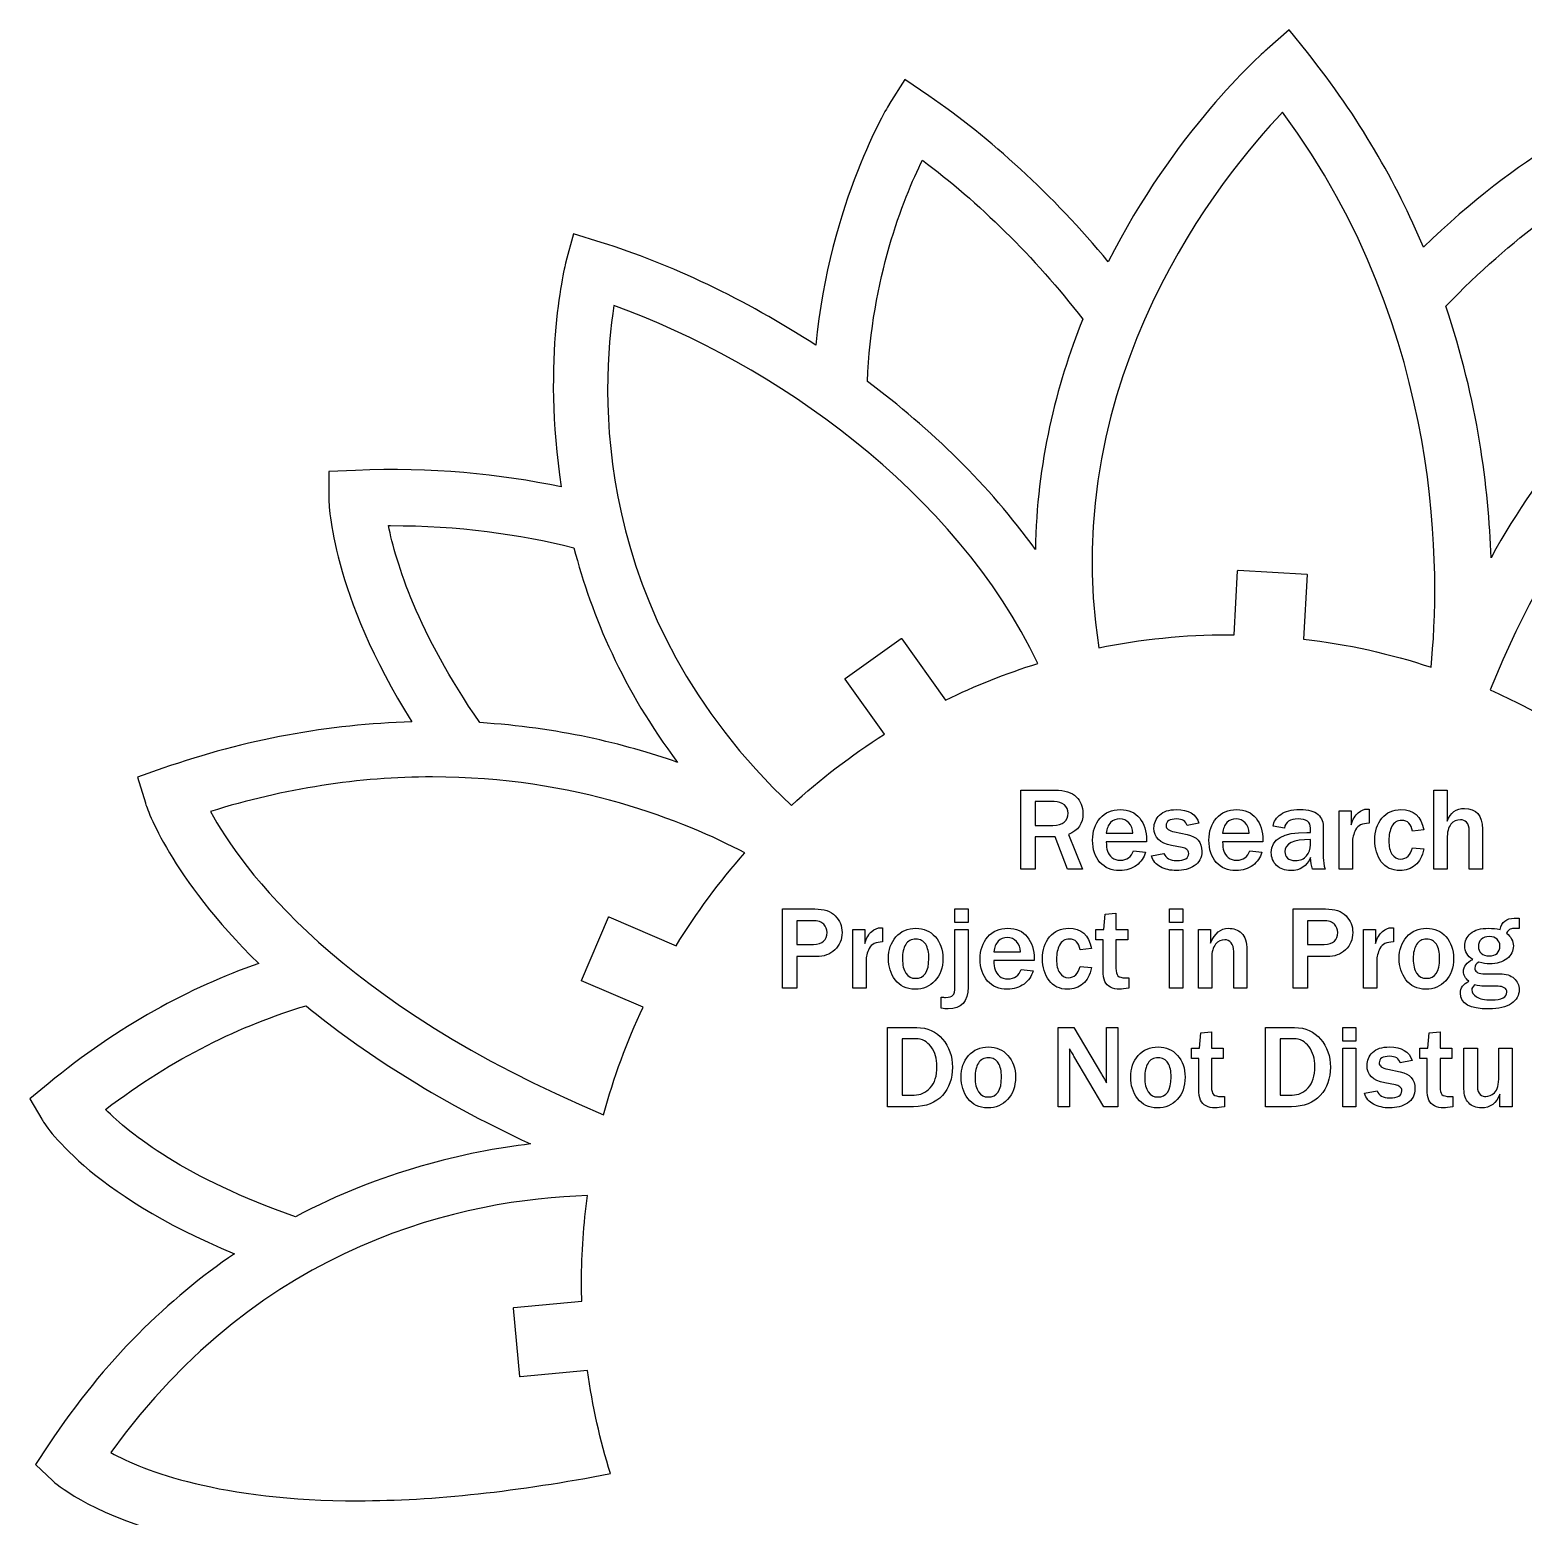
# Model space of a CAD drawing. Extents: x 28 to 619, y 185 to 708.
# Drawn here: x 269.1 to 482.2, y 495.8 to 707.9 of the extents above; entities that cross this region are included whole.
import ezdxf

# ---------------------------------------------------------------- set-up
doc = ezdxf.new("R2010")
doc.units = 0
doc.layers.add('Layer_1', color=7, linetype='CONTINUOUS')

msp = doc.modelspace()

# ---------------------------------------------------------------- linework, layer by layer
at = {"layer": 'Layer_1', "color": 1}
for p, q in [((448.861163, 707.915036), (445.728496, 705.185439)), ((451.467062, 704.670638), (448.861163, 707.915036)), ((393.989571, 700.839612), (391.782734, 697.327836)), ((397.409568, 698.50507), (393.989571, 700.839612)), ((346.712229, 678.827126), (345.630759, 674.824481)), ((350.666973, 677.594012), (346.712229, 678.827126)), ((315.617005, 645.062144), (311.773999, 644.910506)), ((311.773999, 644.910506), (311.785965, 641.063506)), ((288.109377, 602.549627), (284.473884, 601.276608)), ((284.473884, 601.276608), (285.615213, 597.601228)), ((271.739687, 557.550959), (269.125807, 555.395995)), ((269.125807, 555.395995), (270.825826, 552.466867)), ((271.779596, 506.019552), (269.911965, 503.194169)), ((269.911965, 503.194169), (272.390167, 500.891574))]:
    msp.add_line(p, q, dxfattribs=at)
at = {"layer": 'Layer_1', "color": 5}
for p, q in [((447.927459, 696.174761), (447.927459, 696.174648)), ((396.511678, 689.334541), (396.511678, 689.334541)), ((352.494483, 668.566993), (352.494455, 668.56705)), ((320.306031, 637.184588), (320.306031, 637.184588)), ((440.990973, 621.609674), (441.497533, 630.746083)), ((441.556518, 630.799536), (451.356035, 630.256032)), ((451.409488, 630.196511), (450.899626, 620.998917)), ((385.500157, 615.362629), (393.498307, 621.05062)), ((393.576567, 621.037356), (399.809699, 612.273566)), ((391.090556, 607.405289), (385.486893, 615.283804)), ((326.575194, 601.324303), (326.575194, 601.324303)), ((347.835022, 572.285725), (351.69077, 581.310768)), ((351.765192, 581.340543), (361.370693, 577.236185)), ((356.637928, 568.463053), (347.864232, 572.211303)), ((279.93651, 553.875551), (279.93651, 553.875551)), ((348.71533, 541.592421), (348.71533, 541.592421)), ((338.198685, 525.601654), (347.905578, 526.495734)), ((339.047553, 515.767423), (338.14797, 525.540468)), ((348.723599, 516.601954), (339.109304, 515.716171))]:
    msp.add_line(p, q, dxfattribs=at)
at = {"layer": 'Layer_1', "color": 7}
for p, q in [((410.564008, 588.135466), (410.564008, 599.421617)), ((410.564008, 599.421617), (415.458814, 599.421617)), ((469.516477, 588.135466), (469.516477, 599.421617)), ((469.516477, 599.421617), (471.401637, 599.421617)), ((471.401637, 599.421617), (471.401637, 595.022902)), ((415.293432, 597.801041), (412.597984, 597.801041)), ((412.597984, 597.801041), (412.597984, 594.402803)), ((435.980546, 594.717001), (434.302086, 594.377996)), ((455.99792, 588.135466), (455.99792, 596.486393)), ((455.99792, 596.486393), (457.701187, 596.486393)), ((457.701187, 596.486393), (457.701187, 594.493735)), ((460.25606, 596.726254), (460.25606, 594.700548)), ((412.597984, 594.402803), (415.128078, 594.402803)), ((412.597984, 594.402803), (412.597984, 594.402803)), ((415.458814, 592.773958), (412.597984, 592.773958)), ((412.597984, 592.773958), (412.597984, 588.135466)), ((417.211668, 588.135466), (415.458814, 592.773958)), ((417.385291, 593.121232), (419.361411, 588.135466)), ((422.759649, 593.294855), (426.529968, 593.294855)), ((426.529968, 593.294855), (426.529968, 593.294855)), ((432.507887, 593.476747), (434.302086, 593.104694)), ((439.362246, 593.294855), (443.132566, 593.294855)), ((443.132566, 593.294855), (443.132566, 593.294855)), ((448.176187, 594.030806), (446.572149, 594.270582)), ((451.896892, 593.402438), (451.896892, 594.030806)), ((453.732437, 593.5926), (453.732437, 589.82228)), ((468.061283, 593.782676), (466.440706, 593.559438)), ((474.551829, 588.135466), (474.551829, 593.600784)), ((476.436989, 593.873636), (476.436989, 588.135466)), ((428.489607, 592.079437), (422.759734, 592.079437)), ((426.645708, 590.797838), (428.348975, 590.566331)), ((426.645792, 590.797838), (426.645708, 590.797838)), ((428.497791, 592.294406), (428.489607, 592.079437)), ((429.217147, 590.053702), (430.98654, 590.392708)), ((433.607566, 591.244341), (432.086218, 591.533732)), ((445.092204, 592.079437), (439.362302, 592.079437)), ((443.248305, 590.797838), (444.951572, 590.566331)), ((443.248361, 590.797838), (443.248305, 590.797838)), ((445.100388, 592.294406), (445.092204, 592.079437)), ((451.896892, 591.616395), (451.896892, 592.385338)), ((451.896892, 592.385338), (451.896892, 592.385338)), ((457.883079, 592.0051), (457.883079, 588.135551)), ((466.440706, 591.202996), (468.061283, 591.037614)), ((466.440706, 591.202996), (466.440706, 591.202996)), ((471.401637, 592.468029), (471.401637, 588.135466)), ((429.217147, 590.053702), (429.217147, 590.053702)), ((412.597984, 588.135466), (410.564008, 588.135466)), ((419.361411, 588.135466), (417.211668, 588.135466)), ((419.361411, 588.135466), (419.361411, 588.135466)), ((453.980482, 588.135466), (452.186283, 588.135466)), ((453.980482, 588.135551), (453.980482, 588.135466)), ((457.883079, 588.135466), (455.99792, 588.135466)), ((457.883079, 588.135551), (457.883079, 588.135466)), ((471.401637, 588.135466), (469.516477, 588.135466)), ((476.436989, 588.135466), (474.551829, 588.135466)), ((476.436989, 588.135466), (476.436989, 588.135466)), ((376.531988, 571.202133), (376.531988, 582.488284)), ((376.531988, 582.488284), (381.153913, 582.488284)), ((401.154776, 580.528702), (401.154776, 582.488284)), ((401.154776, 582.488284), (403.039907, 582.488284)), ((403.039907, 582.488284), (403.039907, 580.528702)), ((422.586026, 581.72761), (424.13218, 581.868157)), ((424.13218, 581.868157), (424.13218, 579.55306)), ((431.78029, 580.528702), (431.78029, 582.488284)), ((431.78029, 582.488284), (433.665449, 582.488284)), ((433.665449, 582.488284), (433.665449, 580.528702)), ((449.424682, 571.202133), (449.424682, 582.488284)), ((449.424682, 582.488284), (454.046635, 582.488284)), ((380.790128, 580.801555), (378.565963, 580.801555)), ((378.565963, 580.801555), (378.565963, 577.419855)), ((390.836026, 579.792921), (390.836026, 577.767214)), ((403.039907, 580.528702), (401.154776, 580.528702)), ((403.039907, 580.528702), (403.039907, 580.528702)), ((422.412374, 579.55306), (422.586026, 581.72761)), ((433.665449, 580.528702), (431.78029, 580.528702)), ((433.665449, 580.528702), (433.665449, 580.528702)), ((453.682822, 580.801555), (451.458657, 580.801555)), ((451.458657, 580.801555), (451.458657, 577.419855)), ((463.72872, 579.792921), (463.72872, 577.767214)), ((480.967982, 581.148829), (481.670772, 581.148829)), ((481.670772, 579.701876), (481.091991, 579.701876)), ((481.670772, 581.148829), (481.670772, 579.701876)), ((481.670772, 581.148829), (481.670772, 581.148829)), ((386.577885, 571.202133), (386.577885, 579.55306)), ((386.577885, 579.55306), (388.281124, 579.55306)), ((388.281124, 579.55306), (388.281124, 577.560402)), ((401.154776, 571.334438), (401.154776, 579.55306)), ((401.154776, 579.55306), (403.039907, 579.55306)), ((403.039907, 579.55306), (403.039907, 571.334438)), ((403.039907, 579.55306), (403.039907, 579.55306)), ((421.263109, 578.089568), (421.263109, 579.55306)), ((421.263109, 579.55306), (422.412374, 579.55306)), ((422.304904, 578.089568), (421.263109, 578.089568)), ((422.304904, 573.765303), (422.304904, 578.089568)), ((424.13218, 579.55306), (425.810612, 579.55306)), ((425.810612, 578.089568), (424.13218, 578.089568)), ((424.13218, 578.089568), (424.13218, 574.013348)), ((425.810612, 579.55306), (425.810612, 578.089568)), ((431.78029, 571.202133), (431.78029, 579.55306)), ((431.78029, 579.55306), (433.665449, 579.55306)), ((433.665449, 579.55306), (433.665449, 571.202133)), ((435.922663, 571.202133), (435.922663, 579.55306)), ((435.922663, 579.55306), (437.642468, 579.55306)), ((437.642468, 579.55306), (437.642468, 577.618286)), ((459.470579, 571.202133), (459.470579, 579.55306)), ((459.470579, 579.55306), (461.173847, 579.55306)), ((461.173847, 579.55306), (461.173847, 577.560402)), ((378.565963, 577.419855), (380.97202, 577.419855)), ((378.565963, 577.419855), (378.565963, 577.419855)), ((381.38542, 575.67527), (378.565963, 575.67527)), ((378.565963, 575.67527), (378.565963, 571.202133)), ((406.719295, 576.361522), (410.489586, 576.361522)), ((410.489586, 576.361522), (410.489586, 576.361522)), ((420.634713, 576.849343), (419.014137, 576.626105)), ((437.807822, 575.49335), (437.807822, 571.202133)), ((440.949746, 571.202133), (440.949746, 576.419406)), ((442.834906, 576.593029), (442.834906, 571.202133)), ((451.458657, 577.419855), (453.864715, 577.419855)), ((451.458657, 577.419855), (451.458657, 577.419855)), ((454.278142, 575.67527), (451.458657, 575.67527)), ((451.458657, 575.67527), (451.458657, 571.202133)), ((477.387824, 575.774471), (477.387824, 575.774471)), ((388.463045, 575.071766), (388.463045, 571.202217)), ((412.449253, 575.146104), (406.71938, 575.146104)), ((410.605354, 573.864504), (412.308593, 573.632997)), ((410.605438, 573.864504), (410.605354, 573.864504)), ((412.457437, 575.361072), (412.449253, 575.146104)), ((419.014137, 574.269662), (420.634713, 574.10428)), ((419.014137, 574.269662), (419.014137, 574.269662)), ((461.355739, 575.071766), (461.355739, 571.202217)), ((378.565963, 571.202133), (376.531988, 571.202133)), ((378.565963, 571.202133), (378.565963, 571.202133)), ((388.463045, 571.202133), (386.577885, 571.202133)), ((388.463045, 571.202217), (388.463045, 571.202133)), ((395.532373, 572.582933), (395.532373, 572.582933)), ((425.967725, 572.674006), (425.967725, 572.673893)), ((425.967725, 572.673893), (425.967725, 571.202133)), ((433.665449, 571.202133), (431.78029, 571.202133)), ((433.665449, 571.202133), (433.665449, 571.202133)), ((437.807822, 571.202133), (435.922663, 571.202133)), ((442.834906, 571.202133), (440.949746, 571.202133)), ((442.834906, 571.202133), (442.834906, 571.202133)), ((451.458657, 571.202133), (449.424682, 571.202133)), ((451.458657, 571.202133), (451.458657, 571.202133)), ((461.355739, 571.202133), (459.470579, 571.202133)), ((461.355739, 571.202217), (461.355739, 571.202133)), ((468.425067, 572.582933), (468.425067, 572.582933)), ((475.320772, 571.656906), (475.320772, 571.656906)), ((476.478335, 573.236136), (478.958814, 573.236136)), ((478.677692, 571.450206), (476.676765, 571.450206)), ((395.46622, 571.02851), (395.46622, 571.02851)), ((399.203463, 568.308254), (399.203463, 569.904023)), ((468.358942, 571.02851), (468.358942, 571.02851)), ((391.538816, 554.268799), (391.538816, 565.554951)), ((391.538816, 565.554951), (395.697727, 565.554951)), ((415.872213, 554.268799), (415.872213, 565.554951)), ((415.872213, 565.554951), (418.121157, 565.554951)), ((418.121157, 565.554951), (422.073397, 558.907291)), ((422.792725, 557.691873), (422.792725, 565.554951)), ((422.792725, 565.554951), (424.396764, 565.554951)), ((424.396764, 565.554951), (424.396764, 554.268799)), ((436.054968, 562.619727), (436.228592, 564.794277)), ((436.228592, 564.794277), (437.774746, 564.934824)), ((437.774746, 564.934824), (437.774746, 562.619727)), ((445.480739, 554.268799), (445.480739, 565.554951)), ((445.480739, 565.554951), (449.63965, 565.554951)), ((456.502279, 563.595369), (456.502279, 565.554951)), ((456.502279, 565.554951), (458.387439, 565.554951)), ((458.387439, 565.554951), (458.387439, 563.595369)), ((468.664843, 562.619727), (468.838494, 564.794277)), ((468.838494, 564.794277), (470.384649, 564.934824)), ((470.384649, 564.934824), (470.384649, 562.619727)), ((395.565449, 563.950912), (393.630675, 563.950912)), ((393.630675, 563.950912), (393.630675, 555.930721)), ((449.507373, 563.950912), (447.572598, 563.950912)), ((447.572598, 563.950912), (447.572598, 555.930721)), ((458.387439, 563.595369), (456.502279, 563.595369)), ((458.387439, 563.595369), (458.387439, 563.595369)), ((417.509328, 562.537036), (417.509328, 554.268799)), ((422.420644, 554.268799), (418.137696, 561.478702)), ((434.905675, 561.156235), (434.905675, 562.619727)), ((434.905675, 562.619727), (436.054968, 562.619727)), ((435.94747, 561.156235), (434.905675, 561.156235)), ((435.94747, 556.83197), (435.94747, 561.156235)), ((437.774746, 562.619727), (439.453206, 562.619727)), ((439.453206, 561.156235), (437.774746, 561.156235)), ((437.774746, 561.156235), (437.774746, 557.080015)), ((439.453206, 562.619727), (439.453206, 561.156235)), ((456.502279, 554.268799), (456.502279, 562.619727)), ((456.502279, 562.619727), (458.387439, 562.619727)), ((458.387439, 562.619727), (458.387439, 554.268799)), ((466.391092, 560.850334), (464.712631, 560.511329)), ((467.515578, 561.156235), (467.515578, 562.619727)), ((467.515578, 562.619727), (468.664843, 562.619727)), ((468.557373, 561.156235), (467.515578, 561.156235)), ((468.557373, 556.83197), (468.557373, 561.156235)), ((470.384649, 562.619727), (472.063109, 562.619727)), ((472.063109, 561.156235), (470.384649, 561.156235)), ((470.384649, 561.156235), (470.384649, 557.080015)), ((472.063109, 562.619727), (472.063109, 561.156235)), ((473.807694, 556.774086), (473.807694, 562.619727)), ((473.807694, 562.619727), (475.734199, 562.619727)), ((475.734199, 562.619727), (475.734199, 557.179216)), ((478.793432, 558.609631), (478.793432, 562.619727)), ((478.793432, 562.619727), (480.678592, 562.619727)), ((480.678592, 562.619727), (480.678592, 554.268799)), ((462.918432, 559.610081), (464.712631, 559.238027)), ((459.627692, 556.187036), (461.397085, 556.526041)), ((464.018111, 557.377675), (462.496764, 557.667065)), ((395.242982, 554.268799), (391.538816, 554.268799)), ((391.538816, 554.268799), (391.538816, 554.268799)), ((393.630675, 555.930721), (395.325673, 555.930721)), ((393.630675, 555.930721), (393.630675, 555.930721)), ((405.900738, 555.6496), (405.900738, 555.6496)), ((417.509328, 554.268799), (415.872213, 554.268799)), ((424.396764, 554.268799), (422.420644, 554.268799)), ((424.396764, 554.268799), (424.396764, 554.268799)), ((430.110098, 555.6496), (430.110098, 555.6496)), ((439.610291, 555.740673), (439.610291, 555.74056)), ((439.610291, 555.74056), (439.610291, 554.268799)), ((449.184906, 554.268799), (445.480739, 554.268799)), ((445.480739, 554.268799), (445.480739, 554.268799)), ((447.572598, 555.930721), (449.267597, 555.930721)), ((447.572598, 555.930721), (447.572598, 555.930721)), ((458.387439, 554.268799), (456.502279, 554.268799)), ((458.387439, 554.268799), (458.387439, 554.268799)), ((459.627692, 556.187036), (459.627692, 556.187036)), ((472.220194, 555.740673), (472.220194, 555.74056)), ((472.220194, 555.74056), (472.220194, 554.268799)), ((478.925738, 554.268799), (478.925738, 556.071296)), ((480.678592, 554.268799), (478.925738, 554.268799)), ((480.678592, 554.268799), (480.678592, 554.268799)), ((405.834585, 554.095176), (405.834585, 554.095176)), ((430.043946, 554.095176), (430.043946, 554.095176))]:
    msp.add_line(p, q, dxfattribs=at)
at = {"layer": 'Layer_1', "color": 1}
for points in [[(445.728496, 705.185439), (444.790672, 704.371341), (432.39169, 693.357111), (423.041583, 674.820501)], [(468.032293, 676.903612), (464.145387, 686.078148), (458.809863, 695.500109), (451.467062, 704.670638)], [(391.782734, 697.327836), (391.627117, 697.080412), (383.290611, 683.348551), (381.287313, 662.920347)], [(423.041583, 674.820501), (415.116134, 684.402087), (406.153123, 692.539033), (397.409568, 698.50507)], [(496.381938, 697.048465), (495.308449, 696.56959), (481.68832, 690.32421), (468.032293, 676.903612)], [(381.287313, 662.920347), (371.143061, 669.500951), (360.511919, 674.533171), (350.666973, 677.594012)], [(345.630759, 674.824481), (345.558928, 674.561111), (342.103015, 660.921029), (344.972301, 642.707648)], [(344.972301, 642.707648), (336.204819, 644.543363), (326.443664, 645.501112), (315.617005, 645.062144)], [(311.785965, 641.063506), (311.789944, 640.201515), (312.109208, 627.591036), (323.634235, 609.170137)], [(323.634235, 609.170137), (311.853805, 608.846908), (299.921732, 606.683957), (288.109377, 602.549627)], [(285.615213, 597.601228), (285.846672, 596.862962), (289.130985, 587.057885), (301.78936, 574.706796)], [(301.78936, 574.706796), (291.976327, 571.258888), (281.800142, 565.84753), (271.739687, 557.550959)], [(270.825826, 552.466867), (271.204941, 551.82038), (277.298677, 541.919545), (298.341429, 533.283743)], [(298.341429, 533.283743), (288.995304, 526.922651), (279.792842, 518.143198), (271.779596, 506.019552)], [(272.390167, 500.891574), (272.689466, 500.612202), (277.346565, 496.430008), (288.532386, 493.341227)]]:
    msp.add_open_spline(points, degree=3, dxfattribs=at)
at = {"layer": 'Layer_1', "color": 5}
for points in [[(447.927459, 696.174648), (439.299643, 687.143763), (415.806393, 658.411142), (421.668685, 619.737638)], [(469.101858, 616.983883), (470.382865, 629.486638), (471.332684, 664.393124), (447.927459, 696.174761)], [(388.658055, 657.752435), (389.244682, 672.410154), (393.778074, 683.75958), (396.511678, 689.334541)], [(396.511678, 689.334541), (404.477033, 683.368504), (412.462342, 675.590686), (419.406081, 666.647628)], [(471.224819, 668.475356), (480.714597, 678.515863), (490.599487, 684.849042), (495.839225, 687.790136)], [(352.494455, 668.56705), (350.662748, 657.113851), (348.703646, 624.610205), (377.819508, 597.250256)], [(412.989279, 617.50241), (401.236784, 642.144756), (375.237259, 660.378146), (352.494483, 668.566993)], [(477.66973, 632.603302), (477.35048, 642.540036), (475.746244, 655.062744), (471.224819, 668.475356)], [(419.406081, 666.647628), (415.591029, 657.113936), (412.829485, 646.091747), (412.637941, 633.748617)], [(534.353075, 666.867084), (525.274325, 666.30041), (496.489606, 660.653905), (477.561893, 613.727744)], [(501.513923, 661.503676), (493.488709, 655.230356), (485.152231, 646.099705), (477.66973, 632.603302)], [(412.637941, 633.748617), (406.057337, 642.95908), (397.692919, 650.976308), (388.658055, 657.752435)], [(320.306031, 637.184588), (320.405796, 637.184588), (320.513543, 637.184588), (320.613312, 637.184588)], [(333.351499, 609.066392), (324.464299, 621.88041), (321.355573, 631.97279), (320.306031, 637.184588)], [(320.613312, 637.184588), (330.254745, 637.184588), (338.970349, 635.983393), (346.764107, 634.031968)], [(346.764107, 634.031968), (349.306159, 624.266825), (353.811614, 613.691563), (361.577449, 603.391666)], [(441.497533, 630.746083), (441.500356, 630.777296), (441.525191, 630.801257), (441.556518, 630.799536)], [(451.356035, 630.256032), (451.387249, 630.25321), (451.411238, 630.227725), (451.409488, 630.196511)], [(393.498307, 621.05062), (393.523707, 621.068683), (393.558448, 621.062756), (393.576567, 621.037356)], [(421.668685, 619.737638), (427.678607, 620.970752), (433.895934, 621.61673), (440.265013, 621.61673)], [(440.265013, 621.61673), (440.507554, 621.61673), (440.748883, 621.611368), (440.990973, 621.609674)], [(450.899626, 620.998917), (457.177857, 620.26926), (463.266632, 618.907566), (469.101858, 616.983883)], [(399.809699, 612.273566), (404.032759, 614.339517), (408.436019, 616.092625), (412.989279, 617.50241)], [(385.486893, 615.283804), (385.468831, 615.309204), (385.474757, 615.34451), (385.500157, 615.362629)], [(477.561893, 613.727744), (480.780016, 612.301449), (483.898374, 610.691343), (486.911068, 608.921133)], [(361.577449, 603.391666), (353.903398, 606.085364), (344.381683, 608.372013), (333.351499, 609.066392)], [(377.819508, 597.250256), (381.920733, 601.018064), (386.36181, 604.419604), (391.090556, 607.405289)], [(326.575194, 601.324303), (316.111692, 601.324303), (305.476656, 599.668364), (294.897415, 596.392018)], [(371.170747, 590.478023), (362.562913, 595.015423), (346.955505, 601.324303), (326.575194, 601.324303)], [(294.897415, 596.392018), (299.171416, 588.498488), (313.062704, 569.039831), (351.013889, 553.121086)], [(361.370693, 577.236185), (364.246002, 581.941874), (367.527653, 586.373383), (371.170747, 590.478023)], [(351.69077, 581.310768), (351.703075, 581.339527), (351.736434, 581.352819), (351.765192, 581.340543)], [(347.864232, 572.211303), (347.835502, 572.223721), (347.822745, 572.256966), (347.835022, 572.285725)], [(279.93651, 553.875551), (289.637806, 561.270253), (299.33112, 565.899431), (308.541564, 568.668934)], [(308.541564, 568.668934), (316.399172, 562.208049), (326.778879, 555.376042), (340.590555, 548.951084)], [(351.013889, 553.121086), (352.439957, 558.438576), (354.330649, 563.567711), (356.637928, 568.463053)], [(307.041076, 538.547441), (291.329846, 544.046569), (283.364488, 550.399702), (279.93651, 553.875551)], [(340.590555, 548.951084), (331.308281, 547.837689), (319.328317, 545.056191), (307.041076, 538.547441)], [(348.71533, 541.592421), (331.316047, 541.021768), (302.283989, 535.023784), (280.686535, 504.90627)], [(347.861495, 529.21709), (347.861495, 533.415286), (348.168609, 537.541912), (348.71533, 541.592421)], [(347.905578, 526.495734), (347.879246, 527.400058), (347.861495, 528.3065), (347.861495, 529.21709)], [(338.14797, 525.540468), (338.145091, 525.571597), (338.167556, 525.598775), (338.198685, 525.601654)], [(339.109304, 515.716171), (339.078146, 515.713349), (339.050432, 515.736209), (339.047553, 515.767423)], [(351.984027, 501.909324), (350.512097, 506.656302), (349.415184, 511.565614), (348.723599, 516.601954)], [(280.686535, 504.90627), (285.391521, 502.344285), (296.246352, 498.034187), (315.984156, 498.038138)], [(315.984156, 498.038138), (326.762928, 498.038138), (338.890666, 499.387217), (351.984027, 501.909324)]]:
    msp.add_open_spline(points, degree=3, dxfattribs=at)
at = {"layer": 'Layer_1', "color": 7}
for points in [[(415.458814, 599.421617), (416.82031, 599.421617), (417.82076, 599.112932), (418.460163, 598.495562)], [(416.773462, 597.338027), (416.420684, 597.646703), (415.927341, 597.801041), (415.293432, 597.801041)], [(417.302628, 596.139119), (417.302628, 596.635209), (417.126239, 597.034845), (416.773462, 597.338027)], [(418.460163, 598.495562), (419.099584, 597.883723), (419.419295, 597.089973), (419.419295, 596.114312)], [(471.401637, 595.022902), (471.870163, 596.224566), (472.691477, 596.825399), (473.865578, 596.825399)], [(473.865578, 596.825399), (475.579852, 596.825399), (476.436989, 595.841478), (476.436989, 593.873636)], [(415.128078, 594.402803), (415.861197, 594.402803), (416.406902, 594.557141), (416.765192, 594.865817)], [(416.765192, 594.865817), (417.123483, 595.174493), (417.302628, 595.598927), (417.302628, 596.139119)], [(419.419295, 596.114312), (419.419295, 594.66463), (418.741294, 593.666937), (417.385291, 593.121232)], [(420.800067, 592.286136), (420.800067, 593.548422), (421.155601, 594.592974), (421.86667, 595.419791)], [(421.86667, 595.419791), (422.577738, 596.246608), (423.542364, 596.660016), (424.760548, 596.660016)], [(423.371507, 594.799664), (423.024242, 594.446886), (422.820289, 593.945283), (422.759649, 593.294855)], [(424.669616, 595.3371), (424.151475, 595.3371), (423.718772, 595.157955), (423.371507, 594.799664)], [(425.984264, 594.766588), (425.631486, 595.146929), (425.19327, 595.3371), (424.669616, 595.3371)], [(424.760548, 596.660016), (425.951187, 596.660016), (426.871721, 596.252121), (427.522149, 595.436329)], [(426.529968, 593.294855), (426.524512, 593.895687), (426.342611, 594.386265), (425.984264, 594.766588)], [(427.522149, 595.436329), (428.172577, 594.620519), (428.497791, 593.573211), (428.497791, 592.294406)], [(429.556124, 594.005914), (429.556124, 594.744546), (429.823464, 595.370176), (430.358144, 595.882805)], [(430.358144, 595.882805), (430.892823, 596.400946), (431.689329, 596.660016), (432.747663, 596.660016)], [(432.797277, 595.320562), (431.794071, 595.320562), (431.292468, 595.006373), (431.292468, 594.377996)], [(432.747663, 596.660016), (434.511552, 596.660016), (435.58918, 596.012345), (435.980546, 594.717001)], [(434.302086, 594.377996), (434.125697, 595.006373), (433.624094, 595.320562), (432.797277, 595.320562)], [(437.402692, 592.286136), (437.402692, 593.548422), (437.758227, 594.592974), (438.469295, 595.419791)], [(438.469295, 595.419791), (439.180363, 596.246608), (440.144989, 596.660016), (441.363173, 596.660016)], [(439.974104, 594.799664), (439.626839, 594.446886), (439.422886, 593.945283), (439.362246, 593.294855)], [(441.272213, 595.3371), (440.754072, 595.3371), (440.321369, 595.157955), (439.974104, 594.799664)], [(442.586861, 594.766588), (442.234083, 595.146929), (441.795867, 595.3371), (441.272213, 595.3371)], [(441.363173, 596.660016), (442.553794, 596.660016), (443.474318, 596.252121), (444.124746, 595.436329)], [(443.132566, 593.294855), (443.127109, 593.895687), (442.945208, 594.386265), (442.586861, 594.766588)], [(444.124746, 595.436329), (444.775174, 594.620519), (445.100388, 593.573211), (445.100388, 592.294406)], [(446.572149, 594.270582), (446.660334, 594.965112), (447.018624, 595.535624), (447.64702, 595.982119)], [(447.64702, 595.982119), (448.275398, 596.434107), (449.184906, 596.660101), (450.375545, 596.660101)], [(450.127472, 595.328915), (448.980953, 595.328915), (448.330525, 594.896212), (448.176187, 594.030806)], [(451.896892, 594.030806), (451.896892, 594.896212), (451.307085, 595.328915), (450.127472, 595.328915)], [(450.375545, 596.660101), (451.02046, 596.660101), (451.546871, 596.604983), (451.954776, 596.494747)], [(451.954776, 596.494747), (452.362662, 596.390005), (452.707171, 596.208103), (452.988302, 595.949042)], [(452.988302, 595.949042), (453.269414, 595.695475), (453.462332, 595.41711), (453.567055, 595.113947)], [(453.567055, 595.113947), (453.67731, 594.816296), (453.732437, 594.309181), (453.732437, 593.5926)], [(457.701187, 594.493735), (457.94371, 595.270956), (458.277193, 595.838712), (458.701637, 596.197003)], [(460.25606, 594.700548), (459.296956, 594.700548), (458.660301, 594.394619), (458.346093, 593.782761)], [(458.701637, 596.197003), (459.12608, 596.555293), (459.56154, 596.734438), (460.008015, 596.734438)], [(460.008015, 596.734438), (460.068655, 596.734438), (460.151337, 596.73171), (460.25606, 596.726254)], [(461.082887, 592.310944), (461.082887, 593.567717), (461.421883, 594.606756), (462.099874, 595.42806)], [(462.099874, 595.42806), (462.777866, 596.249364), (463.681862, 596.660016), (464.811861, 596.660016)], [(464.91109, 595.113862), (464.271669, 595.113862), (463.805889, 594.83274), (463.513751, 594.270497)], [(464.811861, 596.660016), (466.630877, 596.660016), (467.714018, 595.700903), (468.061283, 593.782676)], [(466.440706, 593.559438), (466.297394, 594.595721), (465.787522, 595.113862), (464.91109, 595.113862)], [(473.295066, 595.204822), (472.760386, 595.204822), (472.311145, 594.992601), (471.947342, 594.568157)], [(474.171507, 594.84101), (473.923452, 595.083551), (473.631305, 595.204822), (473.295066, 595.204822)], [(474.551829, 593.600784), (474.551829, 594.190572), (474.425055, 594.603981), (474.171507, 594.84101)], [(432.086218, 591.533732), (430.399489, 591.858946), (429.556124, 592.683007), (429.556124, 594.005914)], [(431.292468, 594.377996), (431.292468, 593.942527), (431.697608, 593.642111), (432.507887, 593.476747)], [(434.302086, 593.104694), (435.696659, 592.81805), (436.393946, 592.018787), (436.393946, 590.706906)], [(446.307566, 590.533254), (446.307566, 592.4515), (447.991529, 593.410623), (451.359456, 593.410623)], [(451.359456, 593.410623), (451.491743, 593.410623), (451.670888, 593.407895), (451.896892, 593.402438)], [(458.346093, 593.782761), (458.037417, 593.170922), (457.883079, 592.578368), (457.883079, 592.0051)], [(463.513751, 594.270497), (463.227126, 593.713767), (463.083814, 593.038532), (463.083814, 592.244791)], [(471.947342, 594.568157), (471.583538, 594.143733), (471.401637, 593.44369), (471.401637, 592.468029)], [(421.8584, 589.127675), (421.152845, 589.904877), (420.800067, 590.957698), (420.800067, 592.286136)], [(422.759734, 592.079437), (422.759734, 591.511681), (422.812095, 591.056927), (422.916818, 590.715175)], [(422.916818, 590.715175), (423.027073, 590.373422), (423.242051, 590.075763), (423.561753, 589.822195)], [(424.760633, 589.441873), (425.692192, 589.441873), (426.320578, 589.893861), (426.645792, 590.797838)], [(428.348975, 590.566331), (428.128485, 589.811179), (427.698538, 589.188305), (427.059135, 588.697709)], [(430.98654, 590.392708), (431.256626, 589.714716), (431.851936, 589.37572), (432.77247, 589.37572)], [(432.77247, 589.37572), (433.941039, 589.37572), (434.525324, 589.720228), (434.525324, 590.409246)], [(434.252472, 590.954951), (434.070589, 591.098263), (433.85562, 591.194727), (433.607566, 591.244341)], [(434.525324, 590.409246), (434.525324, 590.629737), (434.434373, 590.811638), (434.252472, 590.954951)], [(436.393946, 590.706906), (436.393946, 589.786372), (436.035655, 589.097355), (435.319074, 588.639854)], [(438.461026, 589.127675), (437.75547, 589.904877), (437.402692, 590.957698), (437.402692, 592.286136)], [(439.362302, 592.079437), (439.362302, 591.511681), (439.414674, 591.056927), (439.519416, 590.715175)], [(439.519416, 590.715175), (439.629652, 590.373422), (439.84462, 590.075763), (440.164322, 589.822195)], [(441.36323, 589.441873), (442.29477, 589.441873), (442.923147, 589.893861), (443.248361, 590.797838)], [(444.951572, 590.566331), (444.731082, 589.811179), (444.301135, 589.188305), (443.661732, 588.697709)], [(447.05997, 588.68944), (446.558367, 589.180036), (446.307566, 589.794641), (446.307566, 590.533254)], [(451.896892, 592.385338), (449.460524, 592.385338), (448.24234, 591.803809), (448.24234, 590.640753)], [(448.24234, 590.640753), (448.24234, 590.293488), (448.363602, 589.995828), (448.606124, 589.747773)], [(451.342918, 590.061971), (451.712234, 590.519491), (451.896892, 591.037632), (451.896892, 591.616395)], [(462.008942, 589.218607), (461.391572, 590.061981), (461.082887, 591.09276), (461.082887, 592.310944)], [(463.083814, 592.244791), (463.083814, 591.401436), (463.232639, 590.750998), (463.53029, 590.293478)], [(464.795322, 589.607227), (465.62214, 589.607227), (466.170601, 590.13915), (466.440706, 591.202996)], [(468.061283, 591.037614), (467.851817, 589.990306), (467.446669, 589.21585), (466.845836, 588.714247)], [(424.653078, 587.961843), (423.495515, 587.961843), (422.563956, 588.350454), (421.8584, 589.127675)], [(423.561753, 589.822195), (423.881454, 589.568647), (424.281081, 589.441873), (424.760633, 589.441873)], [(427.059135, 588.697709), (426.419714, 588.207132), (425.617695, 587.961843), (424.653078, 587.961843)], [(430.498718, 588.474471), (429.842759, 588.821736), (429.415568, 589.348147), (429.217147, 590.053702)], [(432.764201, 587.961843), (431.90982, 587.961843), (431.154659, 588.132719), (430.498718, 588.474471)], [(435.319074, 588.639854), (434.602512, 588.187846), (433.750887, 587.961843), (432.764201, 587.961843)], [(441.255675, 587.961843), (440.098131, 587.961843), (439.166581, 588.350454), (438.461026, 589.127675)], [(440.164322, 589.822195), (440.484023, 589.568647), (440.883659, 589.441873), (441.36323, 589.441873)], [(443.661732, 588.697709), (443.02233, 588.207132), (442.22031, 587.961843), (441.255675, 587.961843)], [(449.069138, 587.961843), (448.236808, 587.961843), (447.567086, 588.204375), (447.05997, 588.68944)], [(448.606124, 589.747773), (448.854179, 589.50525), (449.226251, 589.383989), (449.722342, 589.383989)], [(451.896892, 589.822195), (451.395289, 588.58196), (450.452704, 587.961843), (449.069138, 587.961843)], [(449.722342, 589.383989), (450.438923, 589.383989), (450.979115, 589.609983), (451.342918, 590.061971)], [(452.186283, 588.135466), (452.026432, 588.642601), (451.929968, 589.204844), (451.896892, 589.822195)], [(453.732437, 589.82228), (453.732437, 589.276575), (453.815119, 588.714332), (453.980482, 588.135551)], [(464.671314, 587.961843), (463.519264, 587.961843), (462.631807, 588.380764), (462.008942, 589.218607)], [(463.53029, 590.293478), (463.833453, 589.835977), (464.25513, 589.607227), (464.795322, 589.607227)], [(466.845836, 588.714247), (466.245023, 588.212644), (465.520182, 587.961843), (464.671314, 587.961843)], [(381.153913, 582.488284), (382.471326, 582.488284), (383.446978, 582.154801), (384.080868, 581.487834)], [(454.046635, 582.488284), (455.36403, 582.488284), (456.339681, 582.154801), (456.97359, 581.487834)], [(382.443753, 580.305464), (382.14059, 580.636191), (381.589382, 580.801555), (380.790128, 580.801555)], [(382.906795, 579.114854), (382.906795, 579.577867), (382.752448, 579.974738), (382.443753, 580.305464)], [(384.080868, 581.487834), (384.72027, 580.826362), (385.039972, 580.043628), (385.039972, 579.139633)], [(389.281574, 579.263669), (389.706017, 579.62196), (390.141486, 579.801105), (390.587981, 579.801105)], [(390.587981, 579.801105), (390.648602, 579.801105), (390.731284, 579.798377), (390.836026, 579.792921)], [(392.737696, 578.494727), (393.459789, 579.316031), (394.410643, 579.726683), (395.590257, 579.726683)], [(395.590257, 579.726683), (396.709211, 579.726683), (397.626979, 579.327056), (398.34356, 578.527803)], [(405.826316, 578.486458), (406.537384, 579.313275), (407.50201, 579.726683), (408.720194, 579.726683)], [(408.720194, 579.726683), (409.910814, 579.726683), (410.831348, 579.318787), (411.481795, 578.502996)], [(414.673305, 578.494727), (415.351316, 579.316031), (416.255311, 579.726683), (417.385291, 579.726683)], [(417.385291, 579.726683), (419.204307, 579.726683), (420.287448, 578.76757), (420.634713, 576.849343)], [(437.642468, 577.618286), (438.243282, 579.023884), (439.086637, 579.726683), (440.172534, 579.726683)], [(440.172534, 579.726683), (440.905654, 579.726683), (441.531284, 579.495176), (442.049425, 579.032162)], [(455.336475, 580.305464), (455.033312, 580.636191), (454.482095, 580.801555), (453.682822, 580.801555)], [(455.799489, 579.114854), (455.799489, 579.577867), (455.645151, 579.974738), (455.336475, 580.305464)], [(456.97359, 581.487834), (457.612993, 580.826362), (457.932694, 580.043628), (457.932694, 579.139633)], [(462.174296, 579.263669), (462.59874, 579.62196), (463.034199, 579.801105), (463.480675, 579.801105)], [(463.480675, 579.801105), (463.541315, 579.801105), (463.623997, 579.798377), (463.72872, 579.792921)], [(465.630418, 578.494727), (466.352512, 579.316031), (467.303356, 579.726683), (468.482951, 579.726683)], [(468.482951, 579.726683), (469.601924, 579.726683), (470.519702, 579.327056), (471.236283, 578.527803)], [(474.758529, 578.990817), (475.326285, 579.481394), (476.188944, 579.726683), (477.346507, 579.726683)], [(477.346507, 579.726683), (477.875673, 579.726683), (478.413109, 579.668809), (478.958814, 579.55306)], [(478.958814, 579.55306), (479.212362, 580.616906), (479.882085, 581.148829), (480.967982, 581.148829)], [(481.091991, 579.701876), (480.838442, 579.701876), (480.615204, 579.671565), (480.422277, 579.610944)], [(380.97202, 577.419855), (381.600398, 577.419855), (382.07995, 577.574193), (382.410676, 577.882869)], [(382.410676, 577.882869), (382.741422, 578.191545), (382.906795, 578.602206), (382.906795, 579.114854)], [(385.039972, 579.139633), (385.039972, 578.108863), (384.695463, 577.273777), (384.006446, 576.634374)], [(388.281124, 577.560402), (388.523666, 578.337623), (388.857149, 578.905379), (389.281574, 579.263669)], [(390.836026, 577.767214), (389.876903, 577.767214), (389.240247, 577.461285), (388.926059, 576.849428)], [(391.662824, 575.410687), (391.662824, 576.645409), (392.021115, 577.673422), (392.737696, 578.494727)], [(395.581988, 578.180529), (394.931541, 578.180529), (394.449223, 577.924214), (394.135034, 577.411586)], [(396.979298, 577.436393), (396.676135, 577.932484), (396.210365, 578.180529), (395.581988, 578.180529)], [(398.34356, 578.527803), (399.065654, 577.728531), (399.426701, 576.689492), (399.426701, 575.410687)], [(404.759713, 575.352803), (404.759713, 576.615089), (405.115247, 577.659641), (405.826316, 578.486458)], [(407.331124, 577.866331), (406.983859, 577.513553), (406.779916, 577.01195), (406.719295, 576.361522)], [(408.629234, 578.403766), (408.111093, 578.403766), (407.67839, 578.224621), (407.331124, 577.866331)], [(409.943881, 577.833254), (409.591104, 578.213596), (409.152888, 578.403766), (408.629234, 578.403766)], [(410.489586, 576.361522), (410.48413, 576.962354), (410.302228, 577.452932), (409.943881, 577.833254)], [(411.481795, 578.502996), (412.132223, 577.687185), (412.457437, 576.639878), (412.457437, 575.361072)], [(413.656317, 575.37761), (413.656317, 576.634384), (413.995313, 577.673422), (414.673305, 578.494727)], [(417.48452, 578.180529), (416.845099, 578.180529), (416.379319, 577.899407), (416.087182, 577.337164)], [(419.014137, 576.626105), (418.870824, 577.662388), (418.360952, 578.180529), (417.48452, 578.180529)], [(439.651637, 578.081299), (439.161059, 578.081299), (438.731112, 577.866331), (438.361796, 577.436393)], [(440.569423, 577.659631), (440.315856, 577.940743), (440.009927, 578.081299), (439.651637, 578.081299)], [(440.949746, 576.419406), (440.949746, 576.970623), (440.822972, 577.384032), (440.569423, 577.659631)], [(442.049425, 579.032162), (442.573079, 578.56913), (442.834906, 577.756085), (442.834906, 576.593029)], [(453.864715, 577.419855), (454.493111, 577.419855), (454.972672, 577.574193), (455.303399, 577.882869)], [(455.303399, 577.882869), (455.634126, 578.191545), (455.799489, 578.602206), (455.799489, 579.114854)], [(457.932694, 579.139633), (457.932694, 578.108863), (457.588185, 577.273777), (456.899168, 576.634374)], [(461.173847, 577.560402), (461.41637, 578.337623), (461.749853, 578.905379), (462.174296, 579.263669)], [(463.72872, 577.767214), (462.769616, 577.767214), (462.13296, 577.461285), (461.818753, 576.849428)], [(464.555546, 575.410687), (464.555546, 576.645409), (464.913837, 577.673422), (465.630418, 578.494727)], [(468.474682, 578.180529), (467.824254, 578.180529), (467.341945, 577.924214), (467.027757, 577.411586)], [(469.87202, 577.436393), (469.568857, 577.932484), (469.103078, 578.180529), (468.474682, 578.180529)], [(471.236283, 578.527803), (471.958376, 577.728531), (472.319423, 576.689492), (472.319423, 575.410687)], [(473.906923, 577.213156), (473.906923, 577.907686), (474.190792, 578.500239), (474.758529, 578.990817)], [(476.263366, 578.139183), (475.993261, 577.874609), (475.858208, 577.543882), (475.858208, 577.147003)], [(477.4209, 578.536072), (476.92481, 578.536072), (476.538965, 578.403776), (476.263366, 578.139183)], [(478.537118, 578.155721), (478.283569, 578.409289), (477.911497, 578.536072), (477.4209, 578.536072)], [(478.925738, 577.221425), (478.925738, 577.590741), (478.796198, 577.902173), (478.537118, 578.155721)], [(480.422277, 579.610944), (480.234863, 579.550304), (480.050205, 579.35462), (479.868303, 579.023893)], [(479.868303, 579.023893), (480.529757, 578.483701), (480.860484, 577.882878), (480.860484, 577.221425)], [(384.006446, 576.634374), (383.317428, 575.994972), (382.443753, 575.67527), (381.38542, 575.67527)], [(388.926059, 576.849428), (388.617383, 576.237589), (388.463045, 575.645035), (388.463045, 575.071766)], [(394.135034, 577.411586), (393.820846, 576.90447), (393.663751, 576.229235), (393.663751, 575.38588)], [(397.434071, 575.418956), (397.434071, 576.273337), (397.28248, 576.945816), (396.979298, 577.436393)], [(416.087182, 577.337164), (415.800557, 576.780434), (415.657244, 576.105198), (415.657244, 575.311458)], [(438.361796, 577.436393), (437.99248, 577.006437), (437.807822, 576.358756), (437.807822, 575.49335)], [(456.899168, 576.634374), (456.210151, 575.994972), (455.336475, 575.67527), (454.278142, 575.67527)], [(461.818753, 576.849428), (461.510077, 576.237589), (461.355739, 575.645035), (461.355739, 575.071766)], [(467.027757, 577.411586), (466.713549, 576.90447), (466.556446, 576.229235), (466.556446, 575.38588)], [(470.326765, 575.418956), (470.326765, 576.273337), (470.175184, 576.945816), (469.87202, 577.436393)], [(475.064458, 575.278381), (474.292768, 575.746908), (473.906923, 576.391832), (473.906923, 577.213156)], [(475.858208, 577.147003), (475.858208, 576.739098), (475.993261, 576.408371), (476.263366, 576.154822)], [(476.263366, 576.154822), (476.533453, 575.901255), (476.908272, 575.774471), (477.387824, 575.774471)], [(477.387824, 575.774471), (478.4131, 575.774471), (478.925738, 576.256789), (478.925738, 577.221425)], [(480.860484, 577.221425), (480.860484, 576.482793), (480.549052, 575.870944), (479.926187, 575.38588)], [(392.638494, 572.359695), (391.988048, 573.247153), (391.662824, 574.26415), (391.662824, 575.410687)], [(393.663751, 575.38588), (393.663751, 574.476371), (393.829115, 573.781841), (394.159842, 573.302289)], [(395.532373, 572.582933), (396.800172, 572.582933), (397.434071, 573.528274), (397.434071, 575.418956)], [(399.426701, 575.410687), (399.426701, 574.093274), (399.051872, 573.032184), (398.302215, 572.227418)], [(405.818046, 572.194341), (405.112491, 572.971544), (404.759713, 574.024364), (404.759713, 575.352803)], [(406.71938, 575.146104), (406.71938, 574.578348), (406.771741, 574.123594), (406.876464, 573.781841)], [(406.876464, 573.781841), (406.9867, 573.440089), (407.201679, 573.142429), (407.521399, 572.888862)], [(408.720279, 572.508539), (409.651838, 572.508539), (410.280224, 572.960528), (410.605438, 573.864504)], [(412.308593, 573.632997), (412.088121, 572.877846), (411.658174, 572.254972), (411.018753, 571.764376)], [(414.582373, 572.285273), (413.965002, 573.128647), (413.656317, 574.159426), (413.656317, 575.37761)], [(415.657244, 575.311458), (415.657244, 574.468102), (415.80607, 573.817665), (416.10372, 573.360145)], [(416.10372, 573.360145), (416.406883, 572.902644), (416.828561, 572.673893), (417.368753, 572.673893)], [(417.368753, 572.673893), (418.195589, 572.673893), (418.74405, 573.205816), (419.014137, 574.269662)], [(420.634713, 574.10428), (420.425248, 573.056972), (420.020108, 572.282517), (419.419295, 571.780914)], [(422.552949, 572.144727), (422.387586, 572.497504), (422.304904, 573.037697), (422.304904, 573.765303)], [(424.13218, 574.013348), (424.13218, 573.489694), (424.225887, 573.131404), (424.413302, 572.938477)], [(465.531189, 572.359695), (464.880761, 573.247153), (464.555546, 574.26415), (464.555546, 575.410687)], [(466.556446, 575.38588), (466.556446, 574.476371), (466.721818, 573.781841), (467.052564, 573.302289)], [(468.425067, 572.582933), (469.692866, 572.582933), (470.326765, 573.528274), (470.326765, 575.418956)], [(472.319423, 575.410687), (472.319423, 574.093274), (471.944595, 573.032184), (471.194937, 572.227418)], [(473.733272, 573.542065), (473.733272, 574.269653), (474.177001, 574.848425), (475.064458, 575.278381)], [(474.510484, 572.161265), (473.992343, 572.602228), (473.733272, 573.062495), (473.733272, 573.542065)], [(475.924361, 574.873251), (475.538506, 574.696862), (475.345579, 574.42401), (475.345579, 574.054694)], [(475.345579, 574.054694), (475.345579, 573.850741), (475.439287, 573.663327), (475.626701, 573.492451)], [(475.626701, 573.492451), (475.814115, 573.321575), (476.097993, 573.236136), (476.478335, 573.236136)], [(477.470515, 574.658254), (477.029552, 574.658254), (476.514168, 574.72992), (475.924361, 574.873251)], [(479.926187, 575.38588), (479.308817, 574.900796), (478.490259, 574.658254), (477.470515, 574.658254)], [(395.46622, 571.02851), (394.231498, 571.02851), (393.288923, 571.472238), (392.638494, 572.359695)], [(394.159842, 573.302289), (394.496081, 572.822719), (394.953592, 572.582933), (395.532373, 572.582933)], [(398.302215, 572.227418), (397.558089, 571.428146), (396.612757, 571.02851), (395.46622, 571.02851)], [(403.039907, 571.334438), (403.039907, 569.250848), (402.08355, 568.209053), (400.170836, 568.209053)], [(400.873654, 570.160338), (401.061069, 570.358777), (401.154776, 570.750144), (401.154776, 571.334438)], [(408.612696, 571.02851), (407.455152, 571.02851), (406.523602, 571.41712), (405.818046, 572.194341)], [(407.521399, 572.888862), (407.8411, 572.635314), (408.240727, 572.508539), (408.720279, 572.508539)], [(411.018753, 571.764376), (410.37935, 571.273798), (409.577331, 571.02851), (408.612696, 571.02851)], [(417.244744, 571.02851), (416.092695, 571.02851), (415.205237, 571.447431), (414.582373, 572.285273)], [(419.419295, 571.780914), (418.818463, 571.279311), (418.093612, 571.02851), (417.244744, 571.02851)], [(423.354968, 571.3179), (422.991165, 571.521853), (422.723826, 571.797462), (422.552949, 572.144727)], [(424.661347, 571.02024), (424.154231, 571.02024), (423.718772, 571.11946), (423.354968, 571.3179)], [(424.413302, 572.938477), (424.606229, 572.751062), (424.967276, 572.657355), (425.496442, 572.657355)], [(425.967725, 571.202133), (425.405482, 571.080871), (424.970023, 571.02024), (424.661347, 571.02024)], [(425.496442, 572.657355), (425.645268, 572.657355), (425.802362, 572.662906), (425.967725, 572.674006)], [(468.358942, 571.02851), (467.12422, 571.02851), (466.181636, 571.472238), (465.531189, 572.359695)], [(467.052564, 573.302289), (467.388804, 572.822719), (467.846305, 572.582933), (468.425067, 572.582933)], [(471.194937, 572.227418), (470.450792, 571.428146), (469.505461, 571.02851), (468.358942, 571.02851)], [(473.295066, 570.466266), (473.295066, 571.210411), (473.700205, 571.775411), (474.510484, 572.161265)], [(475.320772, 571.656906), (475.050685, 571.408851), (474.915642, 571.169066), (474.915642, 570.937549)], [(476.676765, 571.450206), (476.296424, 571.450206), (475.844426, 571.519106), (475.320772, 571.656906)], [(479.545836, 571.235209), (479.292288, 571.37854), (479.002907, 571.450206), (478.677692, 571.450206)], [(478.958814, 573.236136), (479.807682, 573.236136), (480.471892, 573.015646), (480.951444, 572.574664)], [(479.926187, 570.61511), (479.926187, 570.89071), (479.799404, 571.097409), (479.545836, 571.235209)], [(480.951444, 572.574664), (481.436509, 572.139214), (481.679041, 571.596265), (481.679041, 570.945818)], [(399.203463, 569.904023), (399.440492, 569.876478), (399.641688, 569.862706), (399.807052, 569.862706)], [(399.807052, 569.862706), (400.330706, 569.862706), (400.68624, 569.961917), (400.873654, 570.160338)], [(477.338238, 568.209053), (474.64279, 568.209053), (473.295066, 568.961458), (473.295066, 570.466266)], [(474.915642, 570.937549), (474.915642, 570.557227), (475.141636, 570.223744), (475.593624, 569.9371)], [(475.593624, 569.9371), (476.045632, 569.644962), (476.764969, 569.498893), (477.751637, 569.498893)], [(477.751637, 569.498893), (479.201337, 569.498893), (479.926187, 569.870966), (479.926187, 570.61511)], [(481.679041, 570.945818), (481.679041, 570.157591), (481.312482, 569.504406), (480.579362, 568.986265)], [(400.170836, 568.209053), (399.878699, 568.209053), (399.556241, 568.24212), (399.203463, 568.308254)], [(480.579362, 568.986265), (479.851775, 568.468124), (478.7714, 568.209053), (477.338238, 568.209053)], [(395.697727, 565.554951), (397.235612, 565.554951), (398.470334, 565.009246), (399.401894, 563.917836)], [(449.63965, 565.554951), (451.177555, 565.554951), (452.412277, 565.009246), (453.343817, 563.917836)], [(397.75651, 562.801619), (397.205311, 563.567815), (396.474958, 563.950912), (395.565449, 563.950912)], [(398.591605, 560.00697), (398.591605, 561.109405), (398.31324, 562.040955), (397.75651, 562.801619)], [(399.401894, 563.917836), (400.333453, 562.831939), (400.799232, 561.489728), (400.799232, 559.891202)], [(403.10606, 561.561393), (403.828154, 562.382698), (404.778998, 562.79335), (405.958593, 562.79335)], [(405.958593, 562.79335), (407.077567, 562.79335), (407.995344, 562.393723), (408.711925, 561.59447)], [(427.315449, 561.561393), (428.037543, 562.382698), (428.988387, 562.79335), (430.167982, 562.79335)], [(430.167982, 562.79335), (431.286956, 562.79335), (432.204733, 562.393723), (432.921314, 561.59447)], [(451.698462, 562.801619), (451.147244, 563.567815), (450.416881, 563.950912), (449.507373, 563.950912)], [(452.533529, 560.00697), (452.533529, 561.109405), (452.255173, 562.040955), (451.698462, 562.801619)], [(453.343817, 563.917836), (454.275376, 562.831939), (454.741156, 561.489728), (454.741156, 559.891202)], [(460.768689, 562.016138), (461.303368, 562.534279), (462.099874, 562.79335), (463.158208, 562.79335)], [(463.158208, 562.79335), (464.922097, 562.79335), (465.999725, 562.145678), (466.391092, 560.850334)], [(402.031189, 558.477354), (402.031189, 559.712076), (402.389479, 560.740089), (403.10606, 561.561393)], [(405.950324, 561.247195), (405.299896, 561.247195), (404.817588, 560.990881), (404.503399, 560.478253)], [(407.347663, 560.50306), (407.0445, 560.99915), (406.57872, 561.247195), (405.950324, 561.247195)], [(408.711925, 561.59447), (409.434019, 560.795198), (409.795066, 559.756159), (409.795066, 558.477354)], [(417.815257, 562.016138), (417.749104, 562.126393), (417.647128, 562.300025), (417.509328, 562.537036)], [(418.137696, 561.478702), (418.071562, 561.588957), (417.964082, 561.768102), (417.815257, 562.016138)], [(426.240578, 558.477354), (426.240578, 559.712076), (426.598868, 560.740089), (427.315449, 561.561393)], [(430.159713, 561.247195), (429.509285, 561.247195), (429.026967, 560.990881), (428.71276, 560.478253)], [(431.557052, 560.50306), (431.25387, 560.99915), (430.78809, 561.247195), (430.159713, 561.247195)], [(432.921314, 561.59447), (433.643389, 560.795198), (434.004426, 559.756159), (434.004426, 558.477354)], [(459.96667, 560.139247), (459.96667, 560.877879), (460.234009, 561.50351), (460.768689, 562.016138)], [(463.207822, 561.453895), (462.204617, 561.453895), (461.703014, 561.139706), (461.703014, 560.511329)], [(464.712631, 560.511329), (464.536242, 561.139706), (464.03464, 561.453895), (463.207822, 561.453895)], [(397.64077, 556.955978), (398.27466, 557.639483), (398.591605, 558.65648), (398.591605, 560.00697)], [(400.799232, 559.891202), (400.799232, 558.292677), (400.319671, 556.955978), (399.360548, 555.881107)], [(403.006859, 555.426362), (402.356412, 556.313819), (402.031189, 557.330816), (402.031189, 558.477354)], [(404.503399, 560.478253), (404.18921, 559.971137), (404.032116, 559.295902), (404.032116, 558.452546)], [(404.032116, 558.452546), (404.032116, 557.543038), (404.197479, 556.848508), (404.528206, 556.368956)], [(405.900738, 555.6496), (407.168517, 555.6496), (407.802407, 556.594941), (407.802407, 558.485623)], [(407.802407, 558.485623), (407.802407, 559.340003), (407.650826, 560.012483), (407.347663, 560.50306)], [(409.795066, 558.477354), (409.795066, 557.15994), (409.420237, 556.098851), (408.670579, 555.294084)], [(422.073397, 558.907291), (422.106455, 558.852164), (422.346231, 558.447024), (422.792725, 557.691873)], [(427.21622, 555.426362), (426.565792, 556.313819), (426.240578, 557.330816), (426.240578, 558.477354)], [(428.71276, 560.478253), (428.398571, 559.971137), (428.241477, 559.295902), (428.241477, 558.452546)], [(428.241477, 558.452546), (428.241477, 557.543038), (428.40684, 556.848508), (428.737567, 556.368956)], [(430.110098, 555.6496), (431.377897, 555.6496), (432.011796, 556.594941), (432.011796, 558.485623)], [(432.011796, 558.485623), (432.011796, 559.340003), (431.860215, 560.012483), (431.557052, 560.50306)], [(434.004426, 558.477354), (434.004426, 557.15994), (433.629607, 556.098851), (432.879968, 555.294084)], [(451.582694, 556.955978), (452.216584, 557.639483), (452.533529, 558.65648), (452.533529, 560.00697)], [(454.741156, 559.891202), (454.741156, 558.292677), (454.261594, 556.955978), (453.302472, 555.881107)], [(462.496764, 557.667065), (460.810034, 557.992279), (459.96667, 558.81634), (459.96667, 560.139247)], [(461.703014, 560.511329), (461.703014, 560.07586), (462.108153, 559.775444), (462.918432, 559.610081)], [(464.712631, 559.238027), (466.107204, 558.951383), (466.804491, 558.152121), (466.804491, 556.840239)], [(478.156795, 556.261458), (478.58122, 556.630774), (478.793432, 557.413498), (478.793432, 558.609631)], [(395.325673, 555.930721), (396.235163, 555.930721), (397.006862, 556.272474), (397.64077, 556.955978)], [(404.528206, 556.368956), (404.864446, 555.889385), (405.321956, 555.6496), (405.900738, 555.6496)], [(428.737567, 556.368956), (429.073807, 555.889385), (429.531317, 555.6496), (430.110098, 555.6496)], [(436.195515, 555.211393), (436.030152, 555.564171), (435.94747, 556.104363), (435.94747, 556.83197)], [(437.774746, 557.080015), (437.774746, 556.556361), (437.868453, 556.19807), (438.055868, 556.005143)], [(449.267597, 555.930721), (450.177105, 555.930721), (450.948804, 556.272474), (451.582694, 556.955978)], [(461.397085, 556.526041), (461.667171, 555.848049), (462.262482, 555.509053), (463.183015, 555.509053)], [(463.183015, 555.509053), (464.351603, 555.509053), (464.935897, 555.853562), (464.935897, 556.542579)], [(464.663045, 557.088284), (464.481143, 557.231596), (464.266165, 557.32806), (464.018111, 557.377675)], [(464.935897, 556.542579), (464.935897, 556.76307), (464.844947, 556.944972), (464.663045, 557.088284)], [(466.804491, 556.840239), (466.804491, 555.919705), (466.44621, 555.230688), (465.729647, 554.773187)], [(468.805418, 555.211393), (468.640055, 555.564171), (468.557373, 556.104363), (468.557373, 556.83197)], [(470.384649, 557.080015), (470.384649, 556.556361), (470.478356, 556.19807), (470.66577, 556.005143)], [(474.477407, 554.797966), (474.030932, 555.272024), (473.807694, 555.930731), (473.807694, 556.774086)], [(475.734199, 557.179216), (475.734199, 556.578403), (475.866486, 556.184289), (476.13106, 555.996874)], [(476.908272, 555.715753), (477.316177, 555.715753), (477.732352, 555.897654), (478.156795, 556.261458)], [(399.360548, 555.881107), (398.401444, 554.806235), (397.028922, 554.268799), (395.242982, 554.268799)], [(405.834585, 554.095176), (404.599862, 554.095176), (403.657287, 554.538905), (403.006859, 555.426362)], [(408.670579, 555.294084), (407.926435, 554.494812), (406.981103, 554.095176), (405.834585, 554.095176)], [(430.043946, 554.095176), (428.809223, 554.095176), (427.866648, 554.538905), (427.21622, 555.426362)], [(432.879968, 555.294084), (432.135824, 554.494812), (431.190483, 554.095176), (430.043946, 554.095176)], [(436.997534, 554.384567), (436.633731, 554.58852), (436.366391, 554.864128), (436.195515, 555.211393)], [(438.303913, 554.086907), (437.796797, 554.086907), (437.361338, 554.186127), (436.997534, 554.384567)], [(438.055868, 556.005143), (438.248795, 555.817729), (438.609842, 555.724022), (439.139008, 555.724022)], [(439.610291, 554.268799), (439.048048, 554.147538), (438.612589, 554.086907), (438.303913, 554.086907)], [(439.139008, 555.724022), (439.287833, 555.724022), (439.444928, 555.729572), (439.610291, 555.740673)], [(453.302472, 555.881107), (452.343368, 554.806235), (450.970846, 554.268799), (449.184906, 554.268799)], [(460.909264, 554.607805), (460.253304, 554.95507), (459.826114, 555.48148), (459.627692, 556.187036)], [(463.174746, 554.095176), (462.320365, 554.095176), (461.565204, 554.266052), (460.909264, 554.607805)], [(465.729647, 554.773187), (465.013066, 554.32118), (464.161433, 554.095176), (463.174746, 554.095176)], [(469.607437, 554.384567), (469.243634, 554.58852), (468.976294, 554.864128), (468.805418, 555.211393)], [(470.913816, 554.086907), (470.4067, 554.086907), (469.97124, 554.186127), (469.607437, 554.384567)], [(470.66577, 556.005143), (470.858698, 555.817729), (471.219744, 555.724022), (471.748911, 555.724022)], [(472.220194, 554.268799), (471.657951, 554.147538), (471.222491, 554.086907), (470.913816, 554.086907)], [(471.748911, 555.724022), (471.897736, 555.724022), (472.054831, 555.729572), (472.220194, 555.740673)], [(476.288173, 554.095176), (475.52749, 554.095176), (474.923902, 554.32944), (474.477407, 554.797966)], [(476.13106, 555.996874), (476.395653, 555.80946), (476.654724, 555.715753), (476.908272, 555.715753)], [(478.925738, 556.071296), (478.45168, 554.753883), (477.572491, 554.095176), (476.288173, 554.095176)]]:
    msp.add_open_spline(points, degree=3, dxfattribs=at)

doc.saveas('drawing.dxf')
